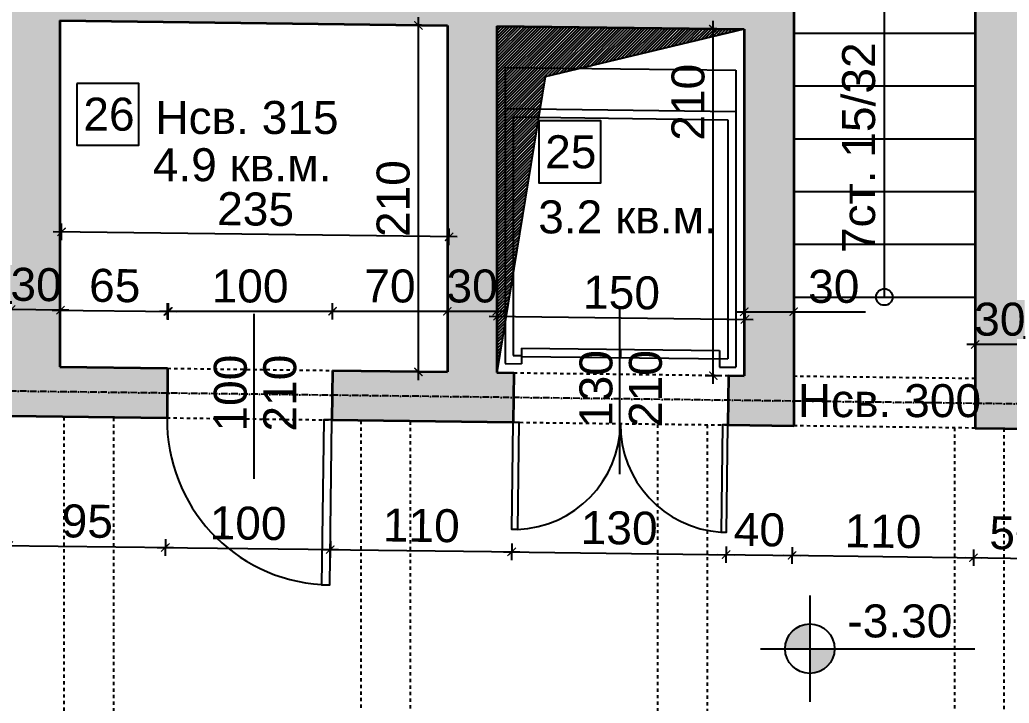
# Model space of a CAD drawing. Header units: inches. Extents: x -72385 to 39588, y -6525 to 66685.
# Drawn here: x -52147 to -51547, y 30319 to 30733 of the extents above; entities that cross this region are included whole.
import ezdxf

# ---------------------------------------------------------------- set-up
doc = ezdxf.new("R2010")
doc.units = ezdxf.units.IN
doc.header["$MEASUREMENT"] = 0
doc.linetypes.add('DashDot', pattern=[0.6, 0.4, -0.1, 0, -0.1])
doc.linetypes.add('Hidden', pattern=[0.4, 0.2, -0.2])
for name, color, linetype, lineweight in [('Врати', 251, 'Continuous', 25), ('Изгледни линии', 253, 'Continuous', 25), ('Надписи Hсв', 252, 'Continuous', 25), ('Надписи врати', 252, 'Continuous', 25), ('Надписи коти вътрешни', 252, 'Continuous', 25), ('Надписи нива', 252, 'Continuous', 25), ('Надписи номера на пом.', 252, 'Continuous', 25), ('Надписи площ', 252, 'Continuous', 25), ('Оси', 252, 'DashDot', 25), ('Пунктир', 253, 'Hidden', 25), ('Разрезни линии', 7, 'Continuous', 35), ('Щрих стени', 254, 'Continuous', 25)]:
    doc.layers.add(name, color=color, linetype=linetype, lineweight=lineweight)
doc.styles.add('Arial Regular', font='arial.ttf')
doc.styles.get("Standard").update_dxf_attribs({"font": 'arial.ttf'})
doc.dimstyles.new('Annotative', dxfattribs={"dimscale": 0, "dimtxt": 20, "dimasz": 5, "dimexe": 5, "dimexo": 5, "dimgap": 5, "dimtad": 1, "dimdec": 0, "dimzin": 0, "dimdsep": 46, "dimtxsty": 'Standard', "dimblk": 'ARCHTICK', "dimcen": 5, "dimdle": 5, "dimadec": 0, "dimazin": 0, "dimtfac": 1, "dimtdec": 0, "dimtofl": 0, "dimtmove": 0, "dimatfit": 3, "dimldrblk": 'ARCHTICK', "dimfxl": 5, "dimfxlon": 1, "dimtolj": 1, "dimtzin": 0, "dimarcsym": 1})

# ---------------------------------------------------------------- blocks, each defined once
blk = doc.blocks.new('_ArchTick')
at = {"color": 0, "linetype": 'ByBlock', "const_width": 0.15}
blk.add_lwpolyline([(-0.5, -0.5), (0.5, 0.5)], dxfattribs=at)
blk = doc.blocks.new('*D4')
at = {"layer": 'Defpoints', "color": 0, "ltscale": 50, "transparency": 16777216}
for p in [(-52152.34, 30492.84), (-52057.34, 30491.63), (-52058.34, 30413.07)]:
    blk.add_point(p, dxfattribs=at)
at = {"layer": 'Надписи коти вътрешни', "color": 0, "lineweight": -2, "ltscale": 50, "transparency": 16777216}
for p, q in [((-52153.27, 30419.28), (-52153.4, 30409.28)), ((-52058.27, 30418.07), (-52058.4, 30408.07)), ((-52158.34, 30414.35), (-52053.34, 30413.01))]:
    blk.add_line(p, q, dxfattribs=at)
at = {"layer": 'Надписи коти вътрешни', "color": 0, "lineweight": -2, "ltscale": 50, "transparency": 16777216, "xscale": 5, "yscale": 5, "zscale": 5}
for p, rotation in [((-52153.34, 30414.28), 179.2706286525462), ((-52058.34, 30413.07), 359.2706286525461)]:
    blk.add_blockref('_ArchTick', p, dxfattribs=dict(at, rotation=rotation))
at = {"layer": 'Надписи коти вътрешни', "color": 0, "ltscale": 50, "transparency": 16777216, "insert": (-52105.64, 30428.89), "char_height": 20, "attachment_point": 5, "rotation": 359.27063}
blk.add_mtext('\\A1;95', dxfattribs=at)
blk = doc.blocks.new('*D4067')
at = {"layer": 'Defpoints', "color": 0, "ltscale": 50, "transparency": 16777216}
for p in [(-52057.34, 30491.63), (-51957.34, 30490.36), (-51958.34, 30411.8)]:
    blk.add_point(p, dxfattribs=at)
at = {"layer": 'Надписи коти вътрешни', "color": 0, "lineweight": -2, "ltscale": 50, "transparency": 16777216}
for p, q in [((-52058.27, 30418.07), (-52058.4, 30408.07)), ((-52063.34, 30413.14), (-51953.34, 30411.74)), ((-51958.27, 30416.8), (-51958.4, 30406.8))]:
    blk.add_line(p, q, dxfattribs=at)
at = {"layer": 'Надписи коти вътрешни', "color": 0, "lineweight": -2, "ltscale": 50, "transparency": 16777216, "xscale": 5, "yscale": 5, "zscale": 5}
for p, rotation in [((-52058.34, 30413.07), 179.2706286525483), ((-51958.34, 30411.8), 359.2706286525483)]:
    blk.add_blockref('_ArchTick', p, dxfattribs=dict(at, rotation=rotation))
at = {"layer": 'Надписи коти вътрешни', "color": 0, "ltscale": 50, "transparency": 16777216, "insert": (-52008.14, 30427.65), "char_height": 20, "attachment_point": 5, "rotation": 359.27063}
blk.add_mtext('\\A1;100', dxfattribs=at)
blk = doc.blocks.new('*D4066')
at = {"layer": 'Defpoints', "color": 0, "ltscale": 50, "transparency": 16777216}
for p in [(-51957.34, 30490.36), (-51847.34, 30488.95), (-51848.34, 30410.4)]:
    blk.add_point(p, dxfattribs=at)
at = {"layer": 'Надписи коти вътрешни', "color": 0, "lineweight": -2, "ltscale": 50, "transparency": 16777216}
for p, q in [((-51963.34, 30411.86), (-51843.34, 30410.34)), ((-51958.27, 30416.8), (-51958.4, 30406.8)), ((-51848.27, 30415.4), (-51848.4, 30405.4))]:
    blk.add_line(p, q, dxfattribs=at)
at = {"layer": 'Надписи коти вътрешни', "color": 0, "lineweight": -2, "ltscale": 50, "transparency": 16777216, "xscale": 5, "yscale": 5, "zscale": 5}
for p, rotation in [((-51958.34, 30411.8), 179.2706286525463), ((-51848.34, 30410.4), 359.2706286525463)]:
    blk.add_blockref('_ArchTick', p, dxfattribs=dict(at, rotation=rotation))
at = {"layer": 'Надписи коти вътрешни', "color": 0, "ltscale": 50, "transparency": 16777216, "insert": (-51903.14, 30426.31), "char_height": 20, "attachment_point": 5, "rotation": 359.27063}
blk.add_mtext('\\A1;110', dxfattribs=at)
blk = doc.blocks.new('*D5')
at = {"layer": 'Defpoints', "color": 0, "ltscale": 50, "transparency": 16777216}
for p in [(-51847.34, 30488.95), (-51717.34, 30487.3), (-51718.34, 30408.75)]:
    blk.add_point(p, dxfattribs=at)
at = {"layer": 'Надписи коти вътрешни', "color": 0, "lineweight": -2, "ltscale": 50, "transparency": 16777216}
for p, q in [((-51848.27, 30415.4), (-51848.4, 30405.4)), ((-51718.27, 30413.74), (-51718.4, 30403.75)), ((-51853.34, 30410.46), (-51713.34, 30408.68))]:
    blk.add_line(p, q, dxfattribs=at)
at = {"layer": 'Надписи коти вътрешни', "color": 0, "lineweight": -2, "ltscale": 50, "transparency": 16777216, "xscale": 5, "yscale": 5, "zscale": 5}
for p, rotation in [((-51848.34, 30410.4), 179.2706286525463), ((-51718.34, 30408.75), 359.2706286525463)]:
    blk.add_blockref('_ArchTick', p, dxfattribs=dict(at, rotation=rotation))
at = {"layer": 'Надписи коти вътрешни', "color": 0, "ltscale": 50, "transparency": 16777216, "insert": (-51783.14, 30424.79), "char_height": 20, "attachment_point": 5, "rotation": 359.27063}
blk.add_mtext('\\A1;130', dxfattribs=at)
blk = doc.blocks.new('*D4062')
at = {"layer": 'Defpoints', "color": 0, "ltscale": 50, "transparency": 16777216}
for p in [(-51717.34, 30487.3), (-51677.34, 30486.79), (-51678.34, 30408.24)]:
    blk.add_point(p, dxfattribs=at)
at = {"layer": 'Надписи коти вътрешни', "color": 0, "lineweight": -2, "ltscale": 50, "transparency": 16777216}
for p, q in [((-51718.27, 30413.74), (-51718.4, 30403.75)), ((-51678.27, 30413.24), (-51678.4, 30403.24)), ((-51723.34, 30408.81), (-51673.34, 30408.17))]:
    blk.add_line(p, q, dxfattribs=at)
at = {"layer": 'Надписи коти вътрешни', "color": 0, "lineweight": -2, "ltscale": 50, "transparency": 16777216, "xscale": 5, "yscale": 5, "zscale": 5}
for p, rotation in [((-51718.34, 30408.75), 179.2706286525512), ((-51678.34, 30408.24), 359.2706286525512)]:
    blk.add_blockref('_ArchTick', p, dxfattribs=dict(at, rotation=rotation))
at = {"layer": 'Надписи коти вътрешни', "color": 0, "ltscale": 50, "transparency": 16777216, "insert": (-51698.14, 30423.7), "char_height": 20, "attachment_point": 5, "rotation": 359.27063}
blk.add_mtext('\\A1;40', dxfattribs=at)
blk = doc.blocks.new('*D6')
at = {"layer": 'Defpoints', "color": 0, "ltscale": 50, "transparency": 16777216}
for p in [(-51677.34, 30486.79), (-51567.34, 30485.39), (-51568.34, 30406.84)]:
    blk.add_point(p, dxfattribs=at)
at = {"layer": 'Надписи коти вътрешни', "color": 0, "lineweight": -2, "ltscale": 50, "transparency": 16777216}
for p, q in [((-51678.27, 30413.24), (-51678.4, 30403.24)), ((-51568.27, 30411.84), (-51568.4, 30401.84)), ((-51683.34, 30408.3), (-51563.34, 30406.77))]:
    blk.add_line(p, q, dxfattribs=at)
at = {"layer": 'Надписи коти вътрешни', "color": 0, "lineweight": -2, "ltscale": 50, "transparency": 16777216, "xscale": 5, "yscale": 5, "zscale": 5}
for p, rotation in [((-51678.34, 30408.24), 179.2706286525463), ((-51568.34, 30406.84), 359.2706286525462)]:
    blk.add_blockref('_ArchTick', p, dxfattribs=dict(at, rotation=rotation))
at = {"layer": 'Надписи коти вътрешни', "color": 0, "ltscale": 50, "transparency": 16777216, "insert": (-51623.14, 30422.75), "char_height": 20, "attachment_point": 5, "rotation": 359.27063}
blk.add_mtext('\\A1;110', dxfattribs=at)
blk = doc.blocks.new('*D4063')
at = {"layer": 'Defpoints', "color": 0, "ltscale": 50, "transparency": 16777216}
for p in [(-51567.34, 30485.39), (-51517.34, 30484.75), (-51518.34, 30406.2)]:
    blk.add_point(p, dxfattribs=at)
at = {"layer": 'Надписи коти вътрешни', "color": 0, "lineweight": -2, "ltscale": 50, "transparency": 16777216}
for p, q in [((-51568.27, 30411.84), (-51568.4, 30401.84)), ((-51518.27, 30411.2), (-51518.4, 30401.2)), ((-51573.34, 30406.9), (-51513.34, 30406.14))]:
    blk.add_line(p, q, dxfattribs=at)
at = {"layer": 'Надписи коти вътрешни', "color": 0, "lineweight": -2, "ltscale": 50, "transparency": 16777216, "xscale": 5, "yscale": 5, "zscale": 5}
for p, rotation in [((-51568.34, 30406.84), 179.270628652546), ((-51518.34, 30406.2), 359.2706286525461)]:
    blk.add_blockref('_ArchTick', p, dxfattribs=dict(at, rotation=rotation))
at = {"layer": 'Надписи коти вътрешни', "color": 0, "ltscale": 50, "transparency": 16777216, "insert": (-51543.14, 30421.73), "char_height": 20, "attachment_point": 5, "rotation": 359.27063}
blk.add_mtext('\\A1;50', dxfattribs=at)
blk = doc.blocks.new('*D4068')
at = {"layer": 'Defpoints', "color": 0, "ltscale": 50, "transparency": 16777216}
for p in [(-52056.51, 30556.06), (-52122.34, 30522.46), (-52056.95, 30521.63)]:
    blk.add_point(p, dxfattribs=at)
at = {"layer": 'Надписи коти вътрешни', "color": 0, "lineweight": -2, "ltscale": 50, "transparency": 16777216}
for p, q in [((-52121.96, 30551.89), (-52121.84, 30561.89)), ((-52056.57, 30551.06), (-52056.45, 30561.06)), ((-52126.9, 30556.95), (-52051.51, 30555.99))]:
    blk.add_line(p, q, dxfattribs=at)
at = {"layer": 'Надписи коти вътрешни', "color": 0, "lineweight": -2, "ltscale": 50, "transparency": 16777216, "xscale": 5, "yscale": 5, "zscale": 5}
for p, rotation in [((-52121.9, 30556.89), 179.2706286525458), ((-52056.51, 30556.06), 359.2706286525458)]:
    blk.add_blockref('_ArchTick', p, dxfattribs=dict(at, rotation=rotation))
at = {"layer": 'Надписи коти вътрешни', "color": 0, "ltscale": 50, "transparency": 16777216, "insert": (-52089.01, 30571.68), "char_height": 20, "attachment_point": 5, "rotation": 359.27063}
blk.add_mtext('\\A1;65', dxfattribs=at)
blk = doc.blocks.new('*D4069')
at = {"layer": 'Defpoints', "color": 0, "ltscale": 50, "transparency": 16777216}
for p in [(-51956.95, 30556.2), (-52056.95, 30521.63), (-51956.95, 30520.35)]:
    blk.add_point(p, dxfattribs=at)
at = {"layer": 'Надписи коти вътрешни', "color": 0, "lineweight": -2, "ltscale": 50, "transparency": 16777216}
for p, q in [((-52056.95, 30551.2), (-52056.95, 30561.2)), ((-51956.95, 30551.2), (-51956.95, 30561.2)), ((-52061.95, 30556.2), (-51951.95, 30556.2))]:
    blk.add_line(p, q, dxfattribs=at)
at = {"layer": 'Надписи коти вътрешни', "color": 0, "lineweight": -2, "ltscale": 50, "transparency": 16777216, "xscale": 5, "yscale": 5, "zscale": 5, "rotation": 180}
blk.add_blockref('_ArchTick', (-52056.95, 30556.2), dxfattribs=at)
at = {"layer": 'Надписи коти вътрешни', "color": 0, "lineweight": -2, "ltscale": 50, "transparency": 16777216, "xscale": 5, "yscale": 5, "zscale": 5}
blk.add_blockref('_ArchTick', (-51956.95, 30556.2), dxfattribs=at)
at = {"layer": 'Надписи коти вътрешни', "color": 0, "ltscale": 50, "transparency": 16777216, "insert": (-52006.95, 30571.41), "char_height": 20, "attachment_point": 5}
blk.add_mtext('\\A1;100', dxfattribs=at)
blk = doc.blocks.new('*D15')
at = {"layer": 'Defpoints', "color": 0, "ltscale": 50, "transparency": 16777216}
for p in [(-51887.34, 30556.2), (-51956.95, 30520.35), (-51887.34, 30519.47)]:
    blk.add_point(p, dxfattribs=at)
at = {"layer": 'Надписи коти вътрешни', "color": 0, "lineweight": -2, "ltscale": 50, "transparency": 16777216}
for p, q in [((-51956.95, 30551.2), (-51956.95, 30561.2)), ((-51887.34, 30551.2), (-51887.34, 30561.2)), ((-51961.95, 30556.2), (-51882.34, 30556.2))]:
    blk.add_line(p, q, dxfattribs=at)
at = {"layer": 'Надписи коти вътрешни', "color": 0, "lineweight": -2, "ltscale": 50, "transparency": 16777216, "xscale": 5, "yscale": 5, "zscale": 5, "rotation": 180}
blk.add_blockref('_ArchTick', (-51956.95, 30556.2), dxfattribs=at)
at = {"layer": 'Надписи коти вътрешни', "color": 0, "lineweight": -2, "ltscale": 50, "transparency": 16777216, "xscale": 5, "yscale": 5, "zscale": 5}
blk.add_blockref('_ArchTick', (-51887.34, 30556.2), dxfattribs=at)
at = {"layer": 'Надписи коти вътрешни', "color": 0, "ltscale": 50, "transparency": 16777216, "insert": (-51922.14, 30571.41), "char_height": 20, "attachment_point": 5}
blk.add_mtext('\\A1;70', dxfattribs=at)
blk = doc.blocks.new('*D16')
at = {"layer": 'Defpoints', "color": 0, "ltscale": 50, "transparency": 16777216}
for p in [(-52121.3, 30604.32), (-52122.34, 30522.46), (-51887.34, 30519.47)]:
    blk.add_point(p, dxfattribs=at)
at = {"layer": 'Надписи коти вътрешни', "color": 0, "lineweight": -2, "ltscale": 50, "transparency": 16777216}
for p, q in [((-52121.36, 30599.32), (-52121.23, 30609.32)), ((-51881.3, 30601.27), (-52126.29, 30604.39)), ((-51886.36, 30596.33), (-51886.23, 30606.33))]:
    blk.add_line(p, q, dxfattribs=at)
at = {"layer": 'Надписи коти вътрешни', "color": 0, "lineweight": -2, "ltscale": 50, "transparency": 16777216, "xscale": 5, "yscale": 5, "zscale": 5}
for p, rotation in [((-52121.3, 30604.32), 179.2706286525463), ((-51886.3, 30601.33), 359.2706286525462)]:
    blk.add_blockref('_ArchTick', p, dxfattribs=dict(at, rotation=rotation))
at = {"layer": 'Надписи коти вътрешни', "color": 0, "ltscale": 50, "transparency": 16777216, "insert": (-52003.6, 30618.04), "char_height": 20, "attachment_point": 5, "rotation": 359.27063}
blk.add_mtext('\\A1;235', dxfattribs=at)
blk = doc.blocks.new('*D17')
at = {"layer": 'Defpoints', "color": 0, "ltscale": 50, "transparency": 16777216}
for p in [(-51904.91, 30729.48), (-51887.34, 30729.48), (-51887.34, 30519.47)]:
    blk.add_point(p, dxfattribs=at)
at = {"layer": 'Надписи коти вътрешни', "color": 0, "lineweight": -2, "ltscale": 50, "transparency": 16777216}
for p, q in [((-51899.91, 30729.48), (-51909.91, 30729.48)), ((-51904.91, 30514.47), (-51904.91, 30734.48)), ((-51899.91, 30519.47), (-51909.91, 30519.47))]:
    blk.add_line(p, q, dxfattribs=at)
at = {"layer": 'Надписи коти вътрешни', "color": 0, "lineweight": -2, "ltscale": 50, "transparency": 16777216, "xscale": 5, "yscale": 5, "zscale": 5}
for p, rotation in [((-51904.91, 30729.48), 90), ((-51904.91, 30519.47), 270)]:
    blk.add_blockref('_ArchTick', p, dxfattribs=dict(at, rotation=rotation))
at = {"layer": 'Надписи коти вътрешни', "color": 0, "ltscale": 50, "transparency": 16777216, "insert": (-51920.12, 30624.47), "char_height": 20, "attachment_point": 5, "rotation": 90}
blk.add_mtext('\\A1;210', dxfattribs=at)
blk = doc.blocks.new('*D7078')
at = {"layer": 'Defpoints', "color": 0, "ltscale": 10, "transparency": 16777216}
for p in [(-52151.9, 30557.27), (-52152.34, 30522.84), (-52122.34, 30522.46)]:
    blk.add_point(p, dxfattribs=at)
at = {"layer": 'Надписи коти вътрешни', "color": 0, "lineweight": -2, "ltscale": 10, "transparency": 16777216}
for p, q in [((-52151.96, 30552.27), (-52151.84, 30562.27)), ((-52121.96, 30551.89), (-52121.84, 30561.89)), ((-52116.9, 30556.83), (-52156.9, 30557.33))]:
    blk.add_line(p, q, dxfattribs=at)
at = {"layer": 'Надписи коти вътрешни', "color": 0, "lineweight": -2, "ltscale": 10, "transparency": 16777216, "xscale": 5, "yscale": 5, "zscale": 5}
for p, rotation in [((-52151.9, 30557.27), 179.2706286525603), ((-52121.9, 30556.89), 359.2706286525603)]:
    blk.add_blockref('_ArchTick', p, dxfattribs=dict(at, rotation=rotation))
at = {"layer": 'Надписи коти вътрешни', "color": 0, "ltscale": 10, "transparency": 16777216, "insert": (-52136.71, 30572.3), "char_height": 20, "attachment_point": 5, "rotation": 359.27063}
blk.add_mtext('\\A1;30', dxfattribs=at)
blk = doc.blocks.new('*D7079')
at = {"layer": 'Defpoints', "color": 0, "ltscale": 10, "transparency": 16777216}
for p in [(-51857.34, 30556.2), (-51887.34, 30519.47), (-51857.34, 30519.47)]:
    blk.add_point(p, dxfattribs=at)
at = {"layer": 'Надписи коти вътрешни', "color": 0, "lineweight": -2, "ltscale": 10, "transparency": 16777216}
for p, q in [((-51887.34, 30551.2), (-51887.34, 30561.2)), ((-51857.34, 30551.2), (-51857.34, 30561.2)), ((-51892.34, 30556.2), (-51852.34, 30556.2))]:
    blk.add_line(p, q, dxfattribs=at)
at = {"layer": 'Надписи коти вътрешни', "color": 0, "lineweight": -2, "ltscale": 10, "transparency": 16777216, "xscale": 5, "yscale": 5, "zscale": 5, "rotation": 180}
blk.add_blockref('_ArchTick', (-51887.34, 30556.2), dxfattribs=at)
at = {"layer": 'Надписи коти вътрешни', "color": 0, "lineweight": -2, "ltscale": 10, "transparency": 16777216, "xscale": 5, "yscale": 5, "zscale": 5}
blk.add_blockref('_ArchTick', (-51857.34, 30556.2), dxfattribs=at)
at = {"layer": 'Надписи коти вътрешни', "color": 0, "ltscale": 10, "transparency": 16777216, "insert": (-51872.34, 30571.41), "char_height": 20, "attachment_point": 5}
blk.add_mtext('\\A1;30', dxfattribs=at)
blk = doc.blocks.new('*D7080')
at = {"layer": 'Defpoints', "color": 0, "ltscale": 10, "transparency": 16777216}
for p in [(-51677.34, 30555.96), (-51707.34, 30517.3), (-51677.34, 30517.3)]:
    blk.add_point(p, dxfattribs=at)
at = {"layer": 'Надписи коти вътрешни', "color": 0, "lineweight": -2, "ltscale": 10, "transparency": 16777216}
for p, q in [((-51712.34, 30555.96), (-51677.34, 30555.96)), ((-51707.34, 30550.96), (-51707.34, 30560.96)), ((-51677.34, 30550.96), (-51677.34, 30560.96)), ((-51677.34, 30555.96), (-51633.77, 30555.96))]:
    blk.add_line(p, q, dxfattribs=at)
at = {"layer": 'Надписи коти вътрешни', "color": 0, "lineweight": -2, "ltscale": 10, "transparency": 16777216, "xscale": 5, "yscale": 5, "zscale": 5, "rotation": 180}
blk.add_blockref('_ArchTick', (-51707.34, 30555.96), dxfattribs=at)
at = {"layer": 'Надписи коти вътрешни', "color": 0, "lineweight": -2, "ltscale": 10, "transparency": 16777216, "xscale": 5, "yscale": 5, "zscale": 5}
blk.add_blockref('_ArchTick', (-51677.34, 30555.96), dxfattribs=at)
at = {"layer": 'Надписи коти вътрешни', "color": 0, "ltscale": 10, "transparency": 16777216, "insert": (-51653.05, 30571.17), "char_height": 20, "attachment_point": 5}
blk.add_mtext('\\A1;30', dxfattribs=at)
blk = doc.blocks.new('*D7081')
at = {"layer": 'Defpoints', "color": 0, "ltscale": 10, "transparency": 16777216}
for p in [(-51567.34, 30536.07), (-51567.34, 30514.88), (-51537.34, 30514.88)]:
    blk.add_point(p, dxfattribs=at)
at = {"layer": 'Надписи коти вътрешни', "color": 0, "lineweight": -2, "ltscale": 10, "transparency": 16777216}
for p, q in [((-51567.34, 30531.07), (-51567.34, 30541.07)), ((-51537.34, 30531.07), (-51537.34, 30541.07)), ((-51532.34, 30536.07), (-51572.34, 30536.07))]:
    blk.add_line(p, q, dxfattribs=at)
at = {"layer": 'Надписи коти вътрешни', "color": 0, "lineweight": -2, "ltscale": 10, "transparency": 16777216, "xscale": 5, "yscale": 5, "zscale": 5}
for p, rotation in [((-51567.34, 30536.07), 180.000000000007), ((-51537.34, 30536.07), 6.95443702625198e-12)]:
    blk.add_blockref('_ArchTick', p, dxfattribs=dict(at, rotation=rotation))
at = {"layer": 'Надписи коти вътрешни', "color": 0, "ltscale": 10, "transparency": 16777216, "insert": (-51552.34, 30551.29), "char_height": 20, "attachment_point": 5}
blk.add_mtext('\\A1;30', dxfattribs=at)
blk = doc.blocks.new('*D8316')
at = {"layer": 'Defpoints', "color": 0, "ltscale": 10, "transparency": 16777216}
for p in [(-51706.9, 30551.27), (-51857.34, 30519.08), (-51707.34, 30517.17)]:
    blk.add_point(p, dxfattribs=at)
at = {"layer": 'Надписи коти вътрешни', "color": 0, "lineweight": -2, "ltscale": 10, "transparency": 16777216}
for p, q in [((-51856.97, 30548.18), (-51856.84, 30558.18)), ((-51706.97, 30546.27), (-51706.84, 30556.27)), ((-51861.9, 30553.24), (-51701.9, 30551.21))]:
    blk.add_line(p, q, dxfattribs=at)
at = {"layer": 'Надписи коти вътрешни', "color": 0, "lineweight": -2, "ltscale": 10, "transparency": 16777216, "xscale": 5, "yscale": 5, "zscale": 5}
for p, rotation in [((-51856.9, 30553.18), 179.2706286525115), ((-51706.9, 30551.27), 359.2706286525115)]:
    blk.add_blockref('_ArchTick', p, dxfattribs=dict(at, rotation=rotation))
at = {"layer": 'Надписи коти вътрешни', "color": 0, "ltscale": 10, "transparency": 16777216, "insert": (-51781.71, 30567.43), "char_height": 20, "attachment_point": 5, "rotation": 359.27063}
blk.add_mtext('\\A1;150', dxfattribs=at)
blk = doc.blocks.new('*D8315')
at = {"layer": 'Defpoints', "color": 0, "ltscale": 10, "transparency": 16777216}
for p in [(-51726.09, 30727.19), (-51707.34, 30727.19), (-51707.34, 30517.17)]:
    blk.add_point(p, dxfattribs=at)
at = {"layer": 'Надписи коти вътрешни', "color": 0, "lineweight": -2, "ltscale": 10, "transparency": 16777216}
for p, q in [((-51726.09, 30512.17), (-51726.09, 30732.19)), ((-51721.09, 30727.19), (-51731.09, 30727.19)), ((-51721.09, 30517.17), (-51731.09, 30517.17))]:
    blk.add_line(p, q, dxfattribs=at)
at = {"layer": 'Надписи коти вътрешни', "color": 0, "lineweight": -2, "ltscale": 10, "transparency": 16777216, "xscale": 5, "yscale": 5, "zscale": 5}
for p, rotation in [((-51726.09, 30727.19), 90), ((-51726.09, 30517.17), 270)]:
    blk.add_blockref('_ArchTick', p, dxfattribs=dict(at, rotation=rotation))
at = {"layer": 'Надписи коти вътрешни', "color": 0, "ltscale": 10, "transparency": 16777216, "insert": (-51741.3, 30682.88), "char_height": 20, "attachment_point": 5, "rotation": 90}
blk.add_mtext('\\A1;210', dxfattribs=at)

msp = doc.modelspace()

# ---------------------------------------------------------------- hatches: boundary and pattern name
at = {"layer": 'Изгледни линии', "ltscale": 10}
h = msp.add_hatch(dxfattribs=at)
h.set_pattern_fill('ANSI31', color=256, scale=10)
h.set_pattern_definition([(45, (1500, 7000), (-0.883883476, 0.883883476), [])])
h.paths.add_polyline_path([(-51707.34, 30727.19), (-51857.34, 30729.1), (-51857.34, 30519.08), (-51828.09, 30698.34)])
at = {"layer": 'Надписи нива', "ltscale": 50}
h = msp.add_hatch(color=256, dxfattribs=at)
h.dxf.hatch_style = 1
h.paths.add_polyline_path([(-51667.55, 30336.69, 0.414214), (-51652.55, 30351.69), (-51667.55, 30351.69)])
h.paths.add_polyline_path([(-51667.55, 30351.69), (-51667.55, 30366.69, 0.414214), (-51682.55, 30351.69)])
at = {"layer": 'Щрих стени', "ltscale": 10}
h = msp.add_hatch(color=256, dxfattribs=at)
h.dxf.hatch_style = 1
h.paths.add_polyline_path([(-51334.38, 31114.98), (-52317.34, 31127.49), (-52317.34, 30921.83), (-52267.34, 30921.83), (-52267.34, 31076.85), (-51567.34, 31067.94), (-51567.34, 30895.42), (-52152.34, 30902.87), (-52152.34, 30827.86), (-52156.96, 30827.92), (-52157.34, 30797.93), (-52152.34, 30797.86), (-52152.34, 30492.84), (-52057.33, 30491.63), (-52056.95, 30521.63), (-52122.34, 30522.46), (-52122.34, 30732.48), (-51887.34, 30729.48), (-51887.34, 30519.47), (-51956.95, 30520.35), (-51957.33, 30490.35), (-51847.34, 30488.95), (-51846.96, 30518.95), (-51857.34, 30519.08), (-51857.34, 30729.1), (-51707.34, 30727.19), (-51707.34, 30517.17), (-51716.96, 30517.3), (-51717.34, 30487.3), (-51677.34, 30486.79), (-51677.34, 30756.81), (-52122.34, 30762.48), (-52122.34, 30872.49), (-51567.34, 30865.42), (-51567.34, 30485.39), (-51517.34, 30484.75), (-51516.96, 30514.75), (-51537.34, 30515.01), (-51537.34, 30665.02), (-51397.34, 30663.24), (-51397.34, 30652.86), (-51367.34, 30652.86), (-51367.34, 30692.86), (-51537.34, 30695.03), (-51537.34, 31082.56), (-51402.34, 31080.84), (-51402.34, 31043.2), (-51367.34, 31042.75), (-51367.34, 31065.39), (-51335.01, 31064.98)])

# ---------------------------------------------------------------- linework, layer by layer
at = {"layer": 'Врати', "ltscale": 50}
for points in [[(-51957.34, 30490.36), (-51962.34, 30490.42), (-51963.61, 30390.43), (-51958.61, 30390.36)], [(-51847.34, 30488.95), (-51844.09, 30488.91), (-51844.91, 30423.91), (-51848.16, 30423.95)], [(-51717.34, 30487.3), (-51720.59, 30487.34), (-51721.41, 30422.34), (-51718.16, 30422.3)]]:
    msp.add_lwpolyline(points, close=True, dxfattribs=at)
for centre, radius, start, end in [((-51957.34, 30490.36), 100, 179.27063, 266.40464), ((-51847.34, 30488.95), 65.01, 272.13661, 359.27063), ((-51717.34, 30487.3), 65.01, 179.27063, 266.40464)]:
    msp.add_arc(centre, radius, start, end, dxfattribs=at)
at = {"layer": 'Изгледни линии', "ltscale": 50}
for p, q in [((-51677.34, 30724.81), (-51567.34, 30724.81)), ((-51677.34, 30692.81), (-51567.34, 30692.81)), ((-51677.34, 30660.81), (-51567.34, 30660.81)), ((-51677.34, 30628.81), (-51567.34, 30628.81)), ((-51677.34, 30596.81), (-51567.34, 30596.81)), ((-51677.34, 30564.81), (-51567.34, 30564.81))]:
    msp.add_line(p, q, dxfattribs=at)
at = {"layer": 'Изгледни линии', "ltscale": 10}
for p, q in [((-51852.34, 30704.02), (-51852.34, 30524.53)), ((-51852.34, 30704.02), (-51712.34, 30702.24)), ((-51712.34, 30702.24), (-51712.34, 30522.24)), ((-51852.34, 30679.02), (-51712.34, 30677.24)), ((-51847.34, 30673.96), (-51847.34, 30529.47)), ((-51847.34, 30673.96), (-51717.34, 30672.3)), ((-51717.34, 30672.3), (-51717.34, 30527.3)), ((-51842.34, 30533.89), (-51842.34, 30524.4)), ((-51842.34, 30533.89), (-51722.34, 30532.37)), ((-51782.34, 30533.13), (-51782.34, 30528.13)), ((-51722.34, 30532.37), (-51722.34, 30522.37)), ((-51847.34, 30529.47), (-51842.34, 30529.4)), ((-51842.34, 30528.89), (-51717.34, 30527.3)), ((-51852.34, 30524.53), (-51842.34, 30524.4)), ((-51722.34, 30522.37), (-51712.34, 30522.24))]:
    msp.add_line(p, q, dxfattribs=at)
msp.add_lwpolyline([(-51707.34, 30727.19), (-51828.09, 30698.34), (-51857.34, 30519.08)], dxfattribs=at)
at = {"layer": 'Надписи врати', "ltscale": 50}
for p, q in [((-51782.73, 30457.41), (-51782.73, 30557.41)), ((-52004.46, 30454.63), (-52004.46, 30554.63))]:
    msp.add_line(p, q, dxfattribs=at)
at = {"layer": 'Надписи нива', "ltscale": 50}
for p, q in [((-51622.34, 30564.81), (-51622.34, 30756.81)), ((-51667.55, 30384.01), (-51667.55, 30319.5)), ((-51697.55, 30351.69), (-51567.55, 30351.69))]:
    msp.add_line(p, q, dxfattribs=at)
for centre, radius in [((-51622.34, 30564.81), 5), ((-51667.55, 30351.69), 15)]:
    msp.add_circle(centre, radius, dxfattribs=at)
at = {"layer": 'Надписи номера на пом.', "ltscale": 50}
for points in [[(-52111.92, 30694.34), (-52111.92, 30656.84), (-52074.42, 30656.84), (-52074.42, 30694.34)], [(-51831.88, 30671.57), (-51831.88, 30634.07), (-51794.38, 30634.07), (-51794.38, 30671.57)]]:
    msp.add_lwpolyline(points, close=True, dxfattribs=at)
at = {"layer": 'Оси', "ltscale": 10}
msp.add_line((-39839.84, 30351.09), (-52799.84, 30516.08), dxfattribs=at)
at = {"layer": 'Пунктир', "ltscale": 10}
for p, q in [((-52056.95, 30521.63), (-51956.95, 30520.35)), ((-51846.96, 30518.95), (-51716.96, 30517.3)), ((-51567.34, 30515.39), (-51677.34, 30516.79)), ((-52119.84, 30492.03), (-52119.84, 30049.89)), ((-52089.84, 30491.66), (-52089.84, 30049.51)), ((-52057.34, 30491.63), (-51957.34, 30490.36)), ((-51939.84, 30489.84), (-51939.84, 30047.6)), ((-51909.84, 30489.47), (-51909.84, 30047.21)), ((-51847.34, 30488.95), (-51717.34, 30487.3)), ((-51759.84, 30487.64), (-51759.84, 30045.3)), ((-51729.84, 30487.28), (-51729.84, 30044.92)), ((-51567.34, 30485.39), (-51677.34, 30486.79)), ((-51579.84, 30485.45), (-51579.84, 30043.01)), ((-51549.84, 30485.08), (-51549.84, 30042.63))]:
    msp.add_line(p, q, dxfattribs=at)
at = {"layer": 'Разрезни линии', "ltscale": 50}
for p, q in [((-51567.34, 30865.42), (-51567.34, 30485.39)), ((-51677.34, 30756.81), (-51677.34, 30486.79)), ((-52122.34, 30732.48), (-52122.34, 30522.46)), ((-52122.34, 30732.48), (-51887.34, 30729.48)), ((-51887.34, 30729.48), (-51887.34, 30519.47)), ((-51857.34, 30729.1), (-51857.34, 30519.08)), ((-51857.34, 30729.1), (-51707.34, 30727.19)), ((-51707.34, 30727.19), (-51707.34, 30517.17)), ((-52122.34, 30522.46), (-52056.95, 30521.63)), ((-52056.95, 30521.63), (-52057.33, 30491.63)), ((-51956.95, 30520.35), (-51957.33, 30490.35)), ((-51956.95, 30520.35), (-51887.34, 30519.47)), ((-51857.34, 30519.08), (-51846.96, 30518.95)), ((-51846.96, 30518.95), (-51847.34, 30488.95)), ((-51716.96, 30517.3), (-51717.34, 30487.3)), ((-51716.96, 30517.3), (-51707.34, 30517.17)), ((-52152.34, 30492.84), (-52057.34, 30491.63)), ((-51957.34, 30490.36), (-51847.34, 30488.95)), ((-51717.34, 30487.3), (-51677.34, 30486.79)), ((-51567.34, 30485.39), (-51517.34, 30484.75))]:
    msp.add_line(p, q, dxfattribs=at)

# ---------------------------------------------------------------- texts
at = {"layer": 'Надписи Hсв', "ltscale": 100, "char_height": 20, "width": 180.4891, "attachment_point": 1, "style": 'Arial Regular'}
for s, insert in [('Hсв. 315', (-52064.42, 30683.67)), ('Hсв. 300', (-51674.86, 30512.04))]:
    msp.add_mtext(s, dxfattribs=dict(at, insert=insert))
at = {"layer": 'Надписи врати', "ltscale": 100, "char_height": 20, "width": 180.4891, "attachment_point": 1, "rotation": 90, "style": 'Arial Regular'}
for s, insert in [('130', (-51807.25, 30486.07)), ('210', (-51777.25, 30486.07)), ('100', (-52028.97, 30483.29)), ('210', (-51998.97, 30483.29))]:
    msp.add_mtext(s, dxfattribs=dict(at, insert=insert))
at = {"layer": 'Надписи нива', "ltscale": 100, "insert": (-51647.98, 30591.45), "char_height": 20, "width": 180.4891, "attachment_point": 1, "rotation": 90, "style": 'Arial Regular'}
msp.add_mtext('7ст. 15/32', dxfattribs=at)
at = {"layer": 'Надписи нива', "ltscale": 100, "insert": (-51644.79, 30378.54), "char_height": 20, "width": 180.4891, "attachment_point": 1, "style": 'Arial Regular'}
msp.add_mtext('-3.30', dxfattribs=at)
at = {"layer": 'Надписи номера на пом.', "ltscale": 100, "char_height": 20, "width": 180.4891, "attachment_point": 1, "style": 'Arial Regular'}
for s, insert in [('\\pxqc;26', (-52182.77, 30685.66)), ('\\pxqc;25', (-51902.74, 30662.88))]:
    msp.add_mtext(s, dxfattribs=dict(at, insert=insert))
at = {"layer": 'Надписи площ', "ltscale": 100, "char_height": 20, "width": 180.4891, "attachment_point": 1, "style": 'Arial Regular'}
for s, insert in [('4.9 кв.м.', (-52065.96, 30655.04)), ('3.2 кв.м.', (-51832.24, 30623.41))]:
    msp.add_mtext(s, dxfattribs=dict(at, insert=insert))

# ---------------------------------------------------------------- dimensions: what is measured, and where the dimension line sits
at = {"layer": 'Надписи коти вътрешни', "ltscale": 50}
dim = msp.add_linear_dim(base=(-51904.91, 30729.48), p1=(-51887.34, 30519.47), p2=(-51887.34, 30729.48), angle=90, dimstyle='Annotative', override={"dimscale": 0, "dimtix": 0, "dimtofl": 0, "dimtmove": 0, "dimatfit": 3}, dxfattribs=at)
dim.commit()
dim.dimension.update_dxf_attribs({"geometry": '*D17', "text_midpoint": (-51920.12, 30624.47)})
at = {"layer": 'Надписи коти вътрешни', "ltscale": 10}
dim = msp.add_linear_dim(base=(-51726.09, 30727.19), p1=(-51707.34, 30517.17), p2=(-51707.34, 30727.19), angle=90, dimstyle='Annotative', dxfattribs=at)
dim.commit()
dim.dimension.update_dxf_attribs({"geometry": '*D8315', "text_midpoint": (-51726.09, 30682.88), "dimtype": 161})
at = {"layer": 'Надписи коти вътрешни', "ltscale": 50}
for p1, p2, distance, picture, middle in [((-51887.34, 30519.47), (-52122.34, 30522.46), -81.87, '*D16', (-52003.6, 30618.04)), ((-52122.34, 30522.46), (-52056.95, 30521.63), 34.43, '*D4068', (-52089.01, 30571.68)), ((-52152.34, 30492.84), (-52057.34, 30491.63), -78.56, '*D4', (-52105.64, 30428.89)), ((-52057.34, 30491.63), (-51957.34, 30490.36), -78.56, '*D4067', (-52008.14, 30427.65)), ((-51957.34, 30490.36), (-51847.34, 30488.95), -78.56, '*D4066', (-51903.14, 30426.31)), ((-51847.34, 30488.95), (-51717.34, 30487.3), -78.56, '*D5', (-51783.14, 30424.79)), ((-51677.34, 30486.79), (-51567.34, 30485.39), -78.56, '*D6', (-51623.14, 30422.75))]:
    dim = msp.add_aligned_dim(p1=p1, p2=p2, distance=distance, dimstyle='Annotative', override={"dimscale": 0, "dimtix": 0, "dimtofl": 0, "dimtmove": 0, "dimatfit": 3}, dxfattribs=at)
    dim.commit()
    dim.dimension.update_dxf_attribs({"geometry": picture, "text_midpoint": middle})
at = {"layer": 'Надписи коти вътрешни', "ltscale": 10}
for base, p1, p2, angle, picture, middle in [((-52151.9, 30557.27), (-52122.34, 30522.46), (-52152.34, 30522.84), 179.27063, '*D7078', (-52136.9, 30557.08)), ((-51857.34, 30556.2), (-51887.34, 30519.47), (-51857.34, 30519.47), 0, '*D7079', (-51872.34, 30556.2)), ((-51567.34, 30536.07), (-51537.34, 30514.88), (-51567.34, 30514.88), 180, '*D7081', (-51552.34, 30536.07))]:
    dim = msp.add_linear_dim(base=base, p1=p1, p2=p2, angle=angle, dimstyle='Annotative', override={"dimscale": 0, "dimtix": 0, "dimtofl": 0, "dimtmove": 0, "dimatfit": 3}, dxfattribs=at)
    dim.commit()
    dim.dimension.update_dxf_attribs({"geometry": picture, "text_midpoint": middle, "dimtype": 129})
at = {"layer": 'Надписи коти вътрешни', "ltscale": 50}
for base, p1, p2, picture, middle in [((-51956.95, 30556.2), (-52056.95, 30521.63), (-51956.95, 30520.35), '*D4069', (-52006.95, 30571.41)), ((-51887.34, 30556.2), (-51956.95, 30520.35), (-51887.34, 30519.47), '*D15', (-51922.14, 30571.41))]:
    dim = msp.add_linear_dim(base=base, p1=p1, p2=p2, dimstyle='Annotative', override={"dimscale": 0, "dimtix": 0, "dimtofl": 0, "dimtmove": 0, "dimatfit": 3}, dxfattribs=at)
    dim.commit()
    dim.dimension.update_dxf_attribs({"geometry": picture, "text_midpoint": middle})
at = {"layer": 'Надписи коти вътрешни', "ltscale": 10}
dim = msp.add_aligned_dim(p1=(-51857.34, 30519.08), p2=(-51707.34, 30517.17), distance=34.1, dimstyle='Annotative', dxfattribs=at)
dim.commit()
dim.dimension.update_dxf_attribs({"geometry": '*D8316', "text_midpoint": (-51781.71, 30567.43)})
dim = msp.add_aligned_dim(p1=(-51707.34, 30517.3), p2=(-51677.34, 30517.3), distance=38.66, dimstyle='Annotative', override={"dimscale": 0, "dimtix": 0, "dimtofl": 0, "dimtmove": 0, "dimatfit": 3}, dxfattribs=at)
dim.commit()
dim.dimension.update_dxf_attribs({"geometry": '*D7080', "text_midpoint": (-51653.05, 30571.17)})
at = {"layer": 'Надписи коти вътрешни', "ltscale": 50}
for base, p1, p2, picture, middle in [((-51678.34, 30408.24), (-51717.34, 30487.3), (-51677.34, 30486.79), '*D4062', (-51698.34, 30408.49)), ((-51518.34, 30406.2), (-51567.34, 30485.39), (-51517.34, 30484.75), '*D4063', (-51543.34, 30406.52))]:
    dim = msp.add_linear_dim(base=base, p1=p1, p2=p2, angle=359.27063, dimstyle='Annotative', override={"dimscale": 0, "dimtix": 0, "dimtofl": 0, "dimtmove": 0, "dimatfit": 3}, dxfattribs=at)
    dim.commit()
    dim.dimension.update_dxf_attribs({"geometry": picture, "text_midpoint": middle, "dimtype": 129})

doc.saveas('drawing.dxf')
